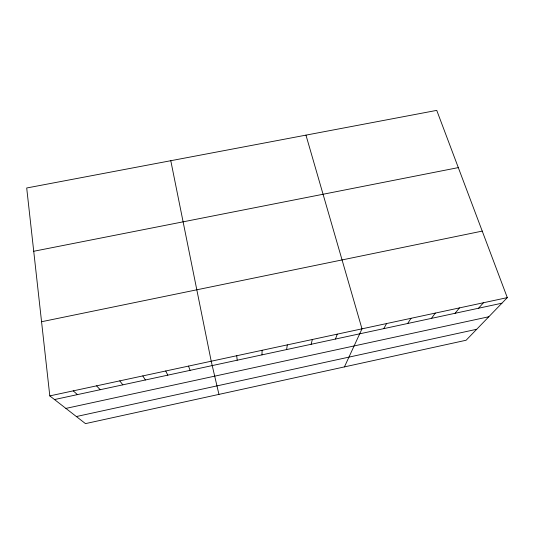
<?xml version="1.0" encoding="UTF-8"?>
<svg xmlns="http://www.w3.org/2000/svg" width="534" height="534" viewBox="0 0 534 534"><rect width="100%" height="100%" fill="white"/><g stroke="black" fill="none" stroke-linecap="round" stroke-linejoin="round"><path stroke-width="0.8" d="M261.98 354.87L262.101 350.297M286.631 349.563L287.305 344.884M311.128 344.283L312.357 339.497M335.486 339.037L337.248 334.151M344.43 366.898L361.992 328.837L305.962 135.129M383.752 328.644L386.583 323.557M407.669 323.497L411.02 318.311M431.439 318.377L435.31 313.091M455.075 313.284L459.454 307.904M478.564 308.225L483.45 302.751M507.3 297.625L466.115 340.245L85.48 423.622L49.802 395.894L26.7 187.988L436.745 110.378L507.3 297.625L49.802 395.894M76.369 416.54L476.715 329.278M65.896 408.403L488.817 316.749M54.508 399.552L501.913 303.199M41.565 321.735L482.235 231.102M33.735 251.267L458.312 167.609M73.251 390.855L77.41 394.619M96.567 385.848L100.192 389.713M119.756 380.869L122.84 384.834M142.812 375.916L145.375 379.981M165.74 370.99L167.776 375.155M188.535 366.097L190.064 370.356M218.947 394.386L211.21 361.224L170.787 160.714M236.736 355.744L237.183 360.21"/></g></svg>
